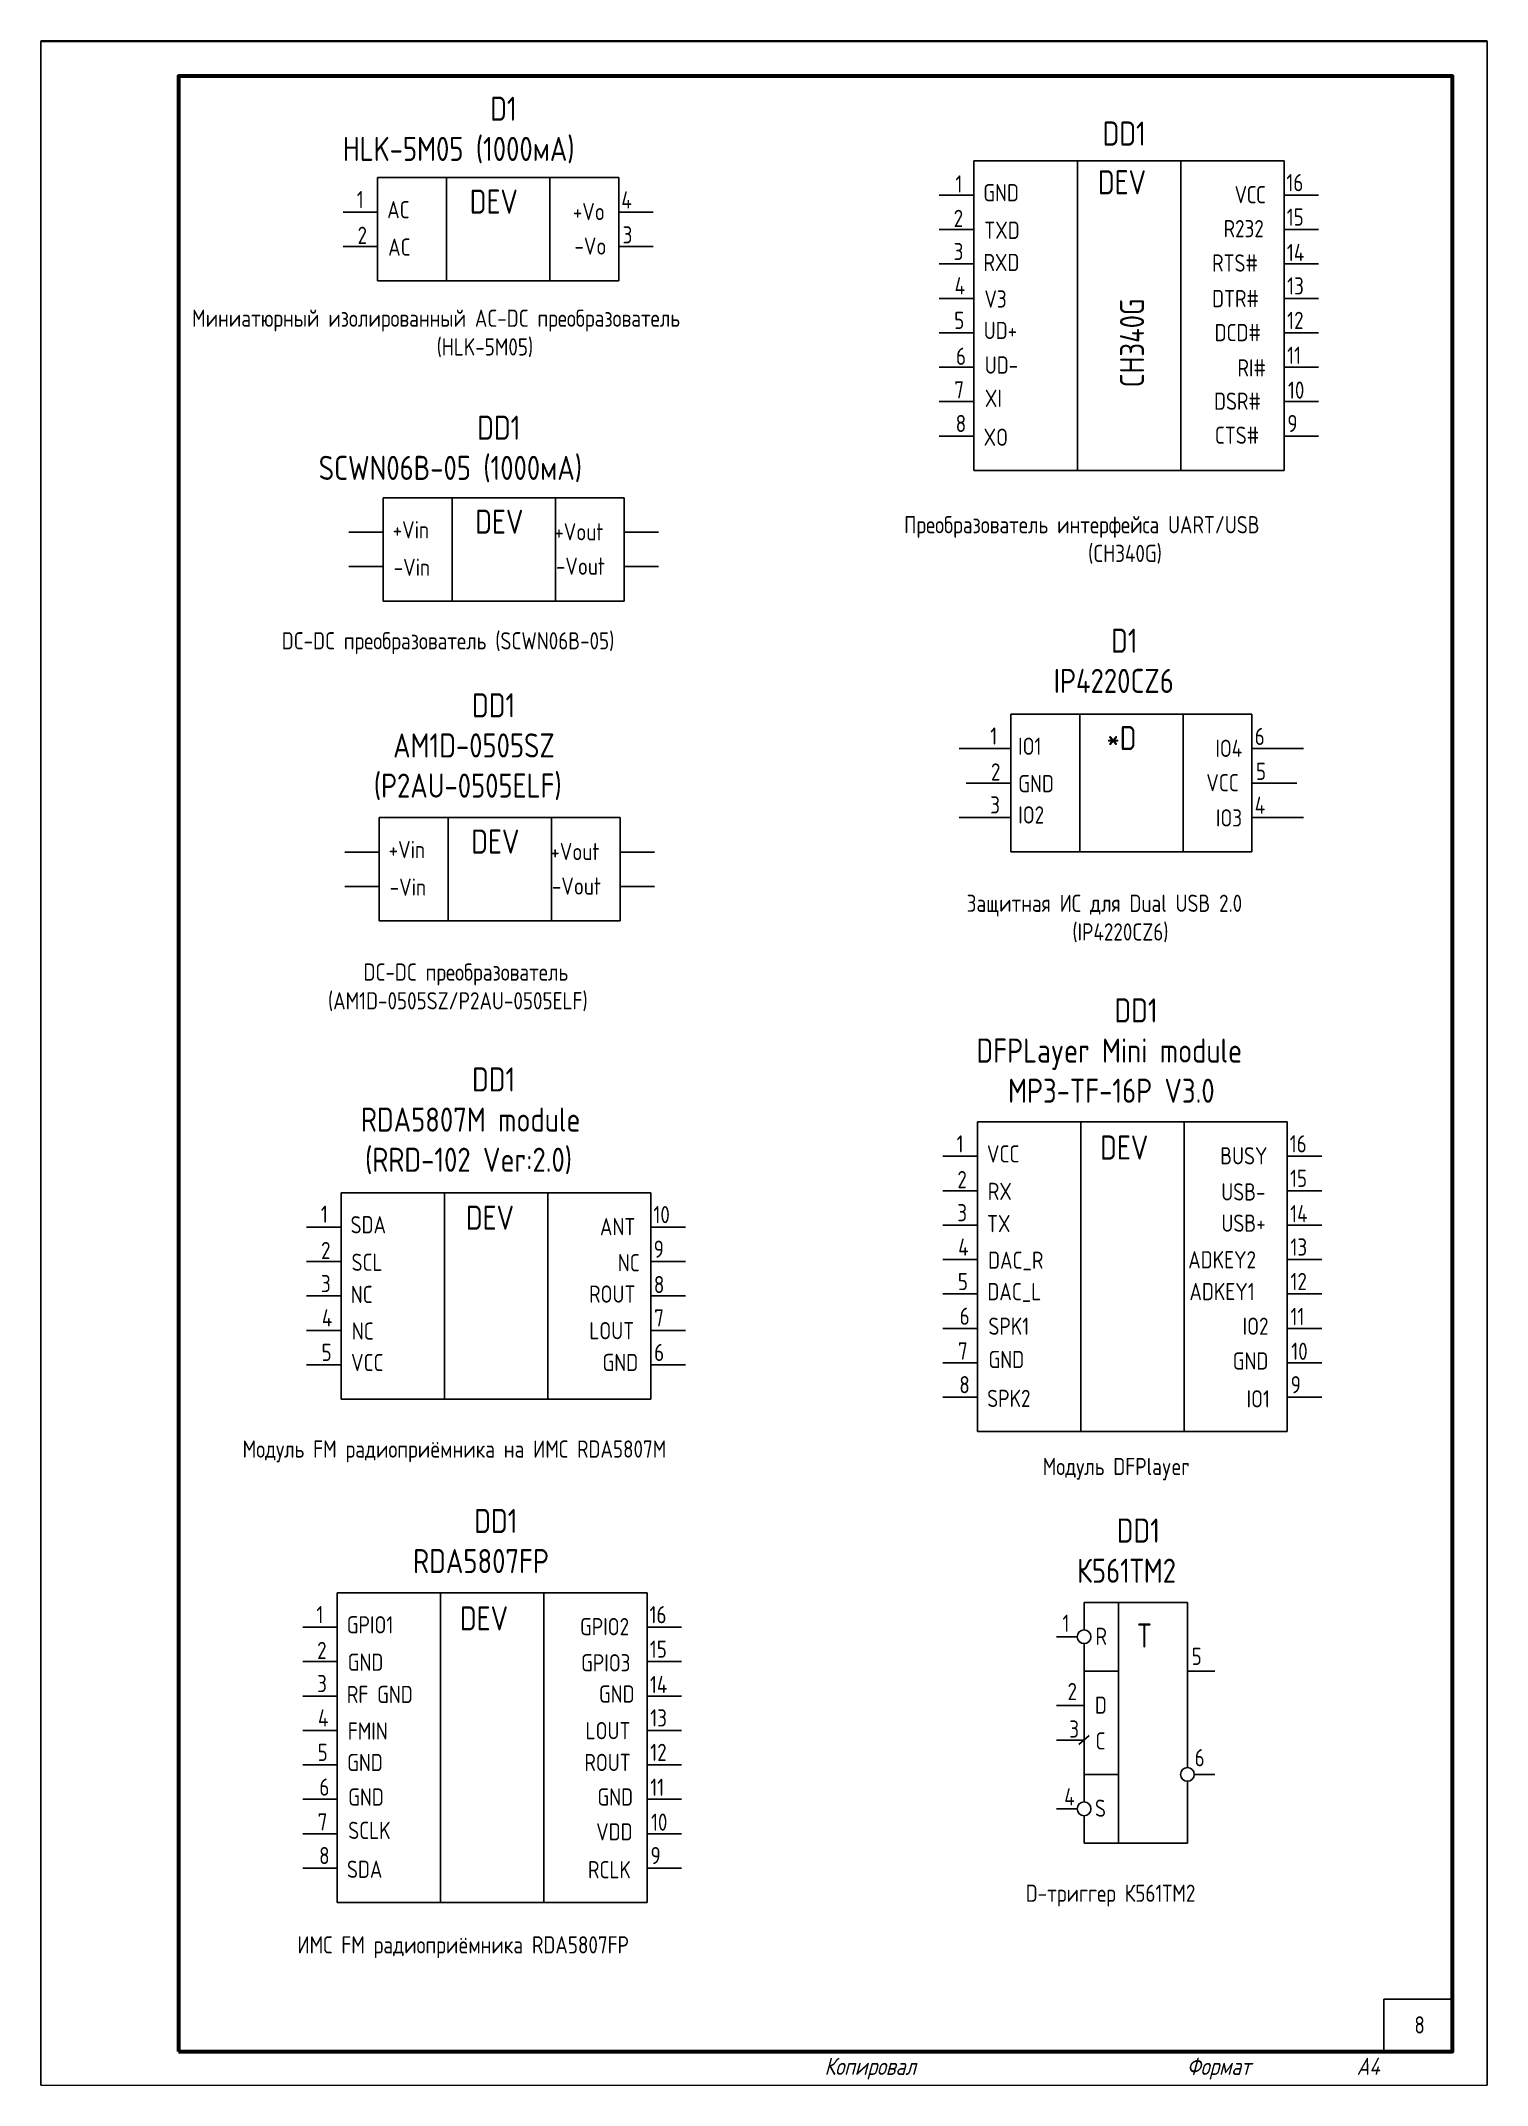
# Paper-space layout '9' of a CAD drawing. Header units: millimetres. Extents: x 0 to 210, y 0 to 297.
# The model-space entities are those that its viewports show. They can reach past a viewport. Long polylines and large blocks are cut down to what shows.
import ezdxf

# ---------------------------------------------------------------- set-up
doc = ezdxf.new("R2010")
doc.units = ezdxf.units.MM
doc.header["$LTSCALE"] = 0.2
doc.styles.add('ГОСТ 2.304', font='CS_Gost2304.shx')

msp = doc.modelspace()

# ---------------------------------------------------------------- linework, layer by layer
at = {"linetype": 'Continuous', "lineweight": 60}
msp.add_line((1700, 292.02), (1700, 172.02), dxfattribs=at)
for p, q in [((1815.46, 279.72), (1815.46, 234.72)), ((1815.46, 279.72), (1830.46, 279.72)), ((1830.51, 279.72), (1830.51, 234.72)), ((1830.51, 279.72), (1845.51, 279.72)), ((1845.51, 279.72), (1845.51, 234.72)), ((1850.51, 279.72), (1845.51, 279.72)), ((1850.51, 279.72), (1860.51, 279.72)), ((1860.51, 279.72), (1860.51, 234.72)), ((1728.9, 277.26), (1728.9, 262.26)), ((1728.9, 277.26), (1763.9, 277.26)), ((1738.9, 277.26), (1738.9, 262.26)), ((1753.9, 277.26), (1753.9, 262.26)), ((1763.9, 262.26), (1763.9, 277.26)), ((1815.46, 274.72), (1810.46, 274.72)), ((1860.51, 274.72), (1865.51, 274.72)), ((1728.9, 272.26), (1723.9, 272.26)), ((1763.9, 272.26), (1768.9, 272.26)), ((1815.46, 269.72), (1810.46, 269.72)), ((1860.51, 269.72), (1865.51, 269.72)), ((1728.9, 267.26), (1723.9, 267.26)), ((1763.9, 267.26), (1768.9, 267.26)), ((1815.46, 264.72), (1810.46, 264.72)), ((1860.51, 264.72), (1865.51, 264.72)), ((1728.9, 262.26), (1763.9, 262.26)), ((1815.46, 259.72), (1810.46, 259.72)), ((1860.51, 259.72), (1865.51, 259.72)), ((1815.46, 254.72), (1810.46, 254.72)), ((1860.51, 254.72), (1865.51, 254.72)), ((1815.46, 249.72), (1810.46, 249.72)), ((1860.51, 249.72), (1865.51, 249.72)), ((1815.46, 244.72), (1810.46, 244.72)), ((1860.51, 244.72), (1865.51, 244.72)), ((1815.46, 239.72), (1810.46, 239.72)), ((1860.51, 239.72), (1865.51, 239.72)), ((1830.46, 234.72), (1815.46, 234.72)), ((1845.51, 234.72), (1830.51, 234.72)), ((1850.51, 234.72), (1845.51, 234.72)), ((1860.51, 234.72), (1850.51, 234.72)), ((1729.7, 230.75), (1729.7, 215.75)), ((1729.7, 230.75), (1764.7, 230.75)), ((1739.7, 230.75), (1739.7, 215.75)), ((1754.7, 230.75), (1754.7, 215.75)), ((1764.7, 215.75), (1764.7, 230.75)), ((1729.7, 225.75), (1724.7, 225.75)), ((1764.7, 225.75), (1769.7, 225.75)), ((1729.7, 220.75), (1724.7, 220.75)), ((1764.7, 220.75), (1769.7, 220.75)), ((1729.7, 215.75), (1764.7, 215.75)), ((1820.86, 199.31), (1820.86, 179.31)), ((1820.86, 199.31), (1855.86, 199.31)), ((1830.86, 199.31), (1830.86, 179.31)), ((1845.86, 199.31), (1845.86, 179.31)), ((1855.86, 179.31), (1855.86, 199.31)), ((1820.86, 194.31), (1813.36, 194.31)), ((1855.86, 194.31), (1863.36, 194.31)), ((1820.86, 189.31), (1814.36, 189.31)), ((1855.86, 189.31), (1862.36, 189.31)), ((1729.12, 184.28), (1729.12, 169.28)), ((1729.12, 184.28), (1764.12, 184.28)), ((1739.12, 184.28), (1739.12, 169.28)), ((1754.12, 184.28), (1754.12, 169.28)), ((1764.12, 169.28), (1764.12, 184.28)), ((1820.86, 184.31), (1813.36, 184.31)), ((1855.86, 184.31), (1863.36, 184.31)), ((1729.12, 179.28), (1724.12, 179.28)), ((1764.12, 179.28), (1769.12, 179.28)), ((1820.86, 179.31), (1855.86, 179.31)), ((1729.12, 174.28), (1724.12, 174.28)), ((1764.12, 174.28), (1769.12, 174.28)), ((1729.12, 169.28), (1764.12, 169.28)), ((1815.99, 140.07), (1815.99, 95.07)), ((1815.99, 140.07), (1830.99, 140.07)), ((1845.99, 140.07), (1830.99, 140.07)), ((1830.99, 140.07), (1830.99, 95.07)), ((1845.99, 140.07), (1845.99, 95.07)), ((1845.99, 140.07), (1860.99, 140.07)), ((1860.99, 140.07), (1860.99, 95.07)), ((1815.99, 135.07), (1810.99, 135.07)), ((1860.99, 135.07), (1865.99, 135.07)), ((1723.59, 129.78), (1723.59, 99.78)), ((1723.59, 129.78), (1738.59, 129.78)), ((1753.59, 129.78), (1738.59, 129.78)), ((1738.59, 129.78), (1738.59, 99.78)), ((1753.59, 129.78), (1753.59, 99.78)), ((1753.59, 129.78), (1768.59, 129.78)), ((1768.59, 129.78), (1768.59, 99.78)), ((1815.99, 130.07), (1810.99, 130.07)), ((1860.99, 130.07), (1865.99, 130.07)), ((1723.59, 124.78), (1718.59, 124.78)), ((1768.59, 124.78), (1773.59, 124.78)), ((1815.99, 125.07), (1810.99, 125.07)), ((1860.99, 125.07), (1865.99, 125.07)), ((1723.59, 119.78), (1718.59, 119.78)), ((1768.59, 119.78), (1773.59, 119.78)), ((1815.99, 120.07), (1810.99, 120.07)), ((1860.99, 120.07), (1865.99, 120.07)), ((1723.59, 114.78), (1718.59, 114.78)), ((1768.59, 114.78), (1773.59, 114.78)), ((1815.99, 115.07), (1810.99, 115.07)), ((1860.99, 115.07), (1865.99, 115.07)), ((1815.99, 110.07), (1810.99, 110.07)), ((1860.99, 110.07), (1865.99, 110.07)), ((1723.59, 109.78), (1718.59, 109.78)), ((1768.59, 109.78), (1773.59, 109.78)), ((1723.59, 104.78), (1718.59, 104.78)), ((1768.59, 104.78), (1773.59, 104.78)), ((1815.99, 105.07), (1810.99, 105.07)), ((1860.99, 105.07), (1865.99, 105.07)), ((1723.59, 99.78), (1738.59, 99.78)), ((1738.59, 99.78), (1753.59, 99.78)), ((1753.59, 99.78), (1768.59, 99.78)), ((1815.99, 100.07), (1810.99, 100.07)), ((1860.99, 100.07), (1865.99, 100.07)), ((1815.99, 95.07), (1830.99, 95.07)), ((1830.99, 95.07), (1845.99, 95.07)), ((1845.99, 95.07), (1860.99, 95.07)), ((1723.03, 71.66), (1723.03, 26.66)), ((1723.03, 71.66), (1738.03, 71.66)), ((1753.03, 71.66), (1738.03, 71.66)), ((1738.03, 71.66), (1738.03, 26.66)), ((1753.03, 71.66), (1753.03, 26.66)), ((1753.03, 71.66), (1768.03, 71.66)), ((1768.03, 71.66), (1768.03, 26.66)), ((1831.48, 70.27), (1836.48, 70.27)), ((1831.48, 70.27), (1831.48, 66.27)), ((1836.48, 70.27), (1836.48, 35.27)), ((1836.48, 70.27), (1841.48, 70.27)), ((1841.48, 70.27), (1846.48, 70.27)), ((1846.48, 70.27), (1846.48, 46.27)), ((1723.03, 66.66), (1718.03, 66.66)), ((1768.03, 66.66), (1773.03, 66.66)), ((1830.48, 65.27), (1827.48, 65.27)), ((1831.48, 64.27), (1831.48, 60.27)), ((1723.03, 61.66), (1718.03, 61.66)), ((1768.03, 61.66), (1773.03, 61.66)), ((1831.48, 60.27), (1836.48, 60.27)), ((1831.48, 60.27), (1831.48, 55.27)), ((1846.48, 60.27), (1850.48, 60.27)), ((1723.03, 56.66), (1718.03, 56.66)), ((1768.03, 56.66), (1773.03, 56.66)), ((1831.48, 55.27), (1827.48, 55.27)), ((1831.48, 55.27), (1831.48, 50.27)), ((1723.03, 51.66), (1718.03, 51.66)), ((1768.03, 51.66), (1773.03, 51.66)), ((1830.71, 49.62), (1832.24, 50.91)), ((1831.48, 50.27), (1827.48, 50.27)), ((1831.48, 50.27), (1831.48, 45.27)), ((1723.03, 46.66), (1718.03, 46.66)), ((1768.03, 46.66), (1773.03, 46.66)), ((1831.48, 45.27), (1836.48, 45.27)), ((1831.48, 45.27), (1831.48, 41.27)), ((1847.48, 45.27), (1850.48, 45.27)), ((1723.03, 41.66), (1718.03, 41.66)), ((1768.03, 41.66), (1773.03, 41.66)), ((1846.48, 44.27), (1846.48, 35.27)), ((1830.48, 40.27), (1827.48, 40.27)), ((1831.48, 39.27), (1831.48, 35.27)), ((1723.03, 36.66), (1718.03, 36.66)), ((1768.03, 36.66), (1773.03, 36.66)), ((1831.48, 35.27), (1836.48, 35.27)), ((1836.48, 35.27), (1846.48, 35.27)), ((1723.03, 31.66), (1718.03, 31.66)), ((1768.03, 31.66), (1773.03, 31.66)), ((1723.03, 26.66), (1738.03, 26.66)), ((1738.03, 26.66), (1753.03, 26.66)), ((1753.03, 26.66), (1768.03, 26.66))]:
    msp.add_line(p, q)
at = {"linetype": 'Continuous', "lineweight": 25}
for points in [[(1470, 0.02), (1680, 0.02), (1680, 297.02), (1470, 297.02), (1470, 0.02)], [(1680, 0.02), (1890, 0.02), (1890, 297.02), (1680, 297.02), (1680, 0.02)], [(1890, 0.02), (2100, 0.02), (2100, 297.02), (1890, 297.02), (1890, 0.02)]]:
    msp.add_lwpolyline(points, dxfattribs=at)
at = {"linetype": 'Continuous', "lineweight": 60}
msp.add_lwpolyline([(1700, 5.02), (1885, 5.02), (1885, 292.02), (1700, 292.02), (1700, 5.02)], dxfattribs=at)
msp.add_lwpolyline([(1875, 12.63), (1885, 12.63), (1885, 5.13), (1875, 5.13)], close=True)
at = {"linetype": 'Continuous', "lineweight": 50, "ltscale": 0.5, "flags": 128}
msp.add_lwpolyline([(1700, 5.02), (1885, 5.02)], dxfattribs=at)
for centre in [(1831.48, 65.27), (1846.48, 45.27), (1831.48, 40.27)]:
    msp.add_circle(centre, 1)

# ---------------------------------------------------------------- texts
at = {"style": 'ГОСТ 2.304'}
for s, height, p in [('DD1', 3.5, (1834.17, 281.92)), ('1', 2.5, (1812.79, 275.09)), ('GND', 2.5, (1816.84, 273.82)), ('DEV', 3.5, (1833.49, 274.84)), ('16', 2.5, (1860.86, 275.29)), ('1', 2.5, (1725.88, 272.83)), ('AC', 2.5, (1730.28, 271.36)), ('DEV', 3.5, (1742.27, 272.03)), ('+Vo', 2.5, (1757.24, 271.08)), ('4', 2.5, (1764.29, 272.78)), ('VСС', 2.5, (1853.33, 273.54)), ('2', 2.5, (1812.55, 270.09)), ('TXD', 2.5, (1816.99, 268.37)), ('R232', 2.5, (1851.74, 268.6)), ('15', 2.5, (1860.9, 270.28)), ('2', 2.5, (1725.98, 267.63)), ('AC', 2.5, (1730.42, 265.92)), ('-Vo', 2.5, (1757.47, 266.07)), ('3', 2.5, (1764.47, 267.7)), ('3', 2.5, (1812.54, 265.28)), ('14', 2.5, (1860.93, 265.13)), ('RXD', 2.5, (1816.87, 263.69)), ('RTS#', 2.5, (1850.07, 263.61)), ('4', 2.5, (1812.68, 260.28)), ('13', 2.5, (1860.97, 260.28)), ('V3', 2.5, (1817.01, 258.38)), ('DTR#', 2.5, (1850.07, 258.44)), ('5', 2.5, (1812.62, 255.27)), ('UD+', 2.5, (1816.91, 253.81)), ('DCD#', 2.5, (1850.43, 253.5)), ('12', 2.5, (1860.97, 255.27)), ('6', 2.5, (1812.88, 250.06)), ('11', 2.5, (1860.97, 250.2)), ('UD-', 2.5, (1817.06, 248.78)), ('RI#', 2.5, (1853.76, 248.37)), ('7', 2.5, (1812.63, 245.19)), ('10', 2.5, (1861.08, 245.14)), ('XI', 2.5, (1817.07, 243.95)), ('DSR#', 2.5, (1850.35, 243.53)), ('8', 2.5, (1812.83, 240.29)), ('XO', 2.5, (1816.88, 238.3)), ('CTS#', 2.5, (1850.47, 238.59)), ('9', 2.5, (1861, 240.29)), ('DEV', 3.5, (1743.07, 225.52)), ('+Vin', 2.5, (1731.08, 224.85)), ('+Vout', 2.5, (1754.55, 224.56)), ('-Vin', 2.5, (1731.23, 219.4)), ('-Vout', 2.5, (1754.78, 219.56)), ('1', 2.5, (1817.85, 194.88)), ('*D', 3.5, (1834.74, 194.09)), ('6', 2.5, (1856.26, 194.83)), ('IO1', 2.5, (1821.9, 193.4)), ('IO4', 2.5, (1850.54, 193.1)), ('2', 2.5, (1817.95, 189.67)), ('GND', 2.5, (1821.92, 187.97)), ('VCC', 2.5, (1849.23, 188.11)), ('5', 2.5, (1856.44, 189.75)), ('3', 2.5, (1817.85, 184.88)), ('4', 2.5, (1856.26, 184.83)), ('IO2', 2.5, (1821.92, 183.42)), ('IO3', 2.5, (1850.62, 182.99)), ('DEV', 3.5, (1742.49, 179.05)), ('+Vin', 2.5, (1730.5, 178.38)), ('+Vout', 2.5, (1753.98, 178.1)), ('-Vin', 2.5, (1730.65, 172.94)), ('-Vout', 2.5, (1754.2, 173.09)), ('1', 2.5, (1812.97, 135.64)), ('VCC', 2.5, (1817.37, 134.17)), ('DEV', 3.5, (1833.81, 134.6)), ('16', 2.5, (1861.34, 135.64)), ('BUSY', 2.5, (1851.25, 133.9)), ('2', 2.5, (1813.08, 130.44)), ('RX', 2.5, (1817.51, 128.73)), ('USB-', 2.5, (1851.4, 128.65)), ('15', 2.5, (1861.39, 130.63)), ('1', 2.5, (1720.66, 125.41)), ('DEV', 3.5, (1741.71, 124.4)), ('10', 2.5, (1768.94, 125.35)), ('3', 2.5, (1813.07, 125.63)), ('14', 2.5, (1861.41, 125.49)), ('SDA', 2.5, (1724.97, 123.88)), ('ANT', 2.5, (1761.18, 123.6)), ('TX', 2.5, (1817.39, 124.05)), ('USB+', 2.5, (1851.42, 124.11)), ('2', 2.5, (1720.68, 120.14)), ('9', 2.5, (1768.98, 120.34)), ('4', 2.5, (1813.2, 120.63)), ('13', 2.5, (1861.45, 120.64)), ('SCL', 2.5, (1725.11, 118.43)), ('NC', 2.5, (1763.77, 118.36)), ('DAC_R', 2.5, (1817.54, 118.73)), ('ADKEY2', 2.5, (1846.6, 118.79)), ('3', 2.5, (1720.67, 115.33)), ('NC', 2.5, (1724.99, 113.75)), ('ROUT', 2.5, (1759.6, 113.81)), ('8', 2.5, (1769.01, 115.19)), ('5', 2.5, (1813.15, 115.63)), ('DAC_L', 2.5, (1817.44, 114.16)), ('ADKEY1', 2.5, (1846.78, 114.17)), ('12', 2.5, (1861.45, 115.63)), ('6', 2.5, (1813.41, 110.59)), ('11', 2.5, (1861.45, 110.56)), ('4', 2.5, (1720.8, 110.34)), ('NC', 2.5, (1725.14, 108.43)), ('LOUT', 2.5, (1759.63, 108.49)), ('7', 2.5, (1769.05, 110.34)), ('SPK1', 2.5, (1817.59, 109.14)), ('IO2', 2.5, (1854.5, 109.14)), ('5', 2.5, (1720.75, 105.33)), ('6', 2.5, (1769.05, 105.33)), ('7', 2.5, (1813.16, 105.54)), ('10', 2.5, (1861.56, 105.5)), ('VCC', 2.5, (1725.04, 103.86)), ('GND', 2.5, (1761.55, 103.87)), ('GND', 2.5, (1817.6, 104.3)), ('GND', 2.5, (1853.06, 104.09)), ('8', 2.5, (1813.36, 100.64)), ('SPK2', 2.5, (1817.41, 98.65)), ('IO1', 2.5, (1855.07, 98.59)), ('9', 2.5, (1861.48, 100.64)), ('1', 2.5, (1720.01, 67.23)), ('DEV', 3.5, (1740.85, 66.19)), ('16', 2.5, (1768.38, 67.23)), ('1', 2.5, (1828.35, 65.99)), ('GPIO1', 2.5, (1724.41, 65.76)), ('GPIO2', 2.5, (1758.28, 65.49)), ('R', 2.5, (1833.14, 64.09)), ('T', 3.5, (1839.12, 63.7)), ('2', 2.5, (1720.11, 62.03)), ('GND', 2.5, (1724.55, 60.32)), ('GPIO3', 2.5, (1758.44, 60.24)), ('15', 2.5, (1768.42, 62.22)), ('5', 2.5, (1847.09, 61.17)), ('3', 2.5, (1720.11, 57.22)), ('14', 2.5, (1768.44, 57.08)), ('RF GND', 2.5, (1724.43, 55.64)), ('GND', 2.5, (1761.03, 55.7)), ('2', 2.5, (1829.07, 56.06)), ('D', 2.5, (1833.05, 54.08)), ('4', 2.5, (1720.24, 52.22)), ('13', 2.5, (1768.48, 52.23)), ('FMIN', 2.5, (1724.57, 50.32)), ('LOUT', 2.5, (1759.09, 50.38)), ('3', 2.5, (1829.33, 50.61)), ('C', 2.5, (1833.13, 48.89)), ('5', 2.5, (1720.18, 47.22)), ('GND', 2.5, (1724.47, 45.75)), ('ROUT', 2.5, (1758.92, 45.76)), ('12', 2.5, (1768.48, 47.22)), ('6', 2.5, (1847.53, 46.45)), ('6', 2.5, (1720.44, 42.18)), ('11', 2.5, (1768.49, 42.15)), ('GND', 2.5, (1724.62, 40.73)), ('GND', 2.5, (1760.81, 40.74)), ('4', 2.5, (1828.6, 40.76)), ('S', 2.5, (1833.06, 39.11)), ('7', 2.5, (1720.19, 37.13)), ('10', 2.5, (1768.59, 37.09)), ('SCLK', 2.5, (1724.63, 35.89)), ('VDD', 2.5, (1760.63, 35.68)), ('8', 2.5, (1720.4, 32.23)), ('SDA', 2.5, (1724.44, 30.24)), ('RCLK', 2.5, (1759.44, 30.18)), ('9', 2.5, (1768.52, 32.23))]:
    msp.add_text(s, height=height, dxfattribs=at).set_placement(p)
msp.add_text('CH340G', height=3.5, rotation=90, dxfattribs=at).set_placement((1840.19, 246.8))
at = {"char_height": 3.5, "attachment_point": 1, "style": 'ГОСТ 2.304'}
for s, width, insert in [('\\pi21.39;D1\\P\\pi0;HLK-5M05 (1000мА)', 46.6308, (1723.85, 289.02)), ('\\pi23.012;DD1\\P\\pi0;SCWN06B-05 (1000мА)', 52.8497, (1720.34, 242.68)), ('\\pi8.3305;D1\\P\\pi0;IP4220CZ6', 20.5111, (1827.07, 211.73)), ('\\pi21.404;DD1\\P\\pi9.9414;AM1D-0505SZ\\P\\pi7.1372;(P2AU-0505ELF)', 49.6328, (1721.2, 202.35)), ('\\pi28.415;DD1\\P\\pi8.377;DFPLayer Mini module\\P\\pi12.971;MP3-TF-16P V3.0', 63.6541, (1807.47, 158.02)), ('\\pi28.415;DD1\\P\\pi12.271;RDA5807M module\\P\\pi12.879;(RRD-102 Ver:2.0)', 63.6541, (1714.19, 147.99)), ('\\pi28.415;DD1\\P\\pi19.533;RDA5807FP', 63.6541, (1714.51, 83.85)), ('\\pi15.905;DD1\\P\\pi10.138;К561ТМ2', 38.6351, (1820.32, 82.45))]:
    msp.add_mtext_dynamic_manual_height_columns(s, width=width, gutter_width=25, heights=[0], dxfattribs=dict(at, insert=insert))
at = {"char_height": 2.5, "attachment_point": 4, "style": 'ГОСТ 2.304'}
for s, insert, width in [('\\pi1.9375;Миниатюрный изолированный AC-DC преобразователь\\P\\pi37.466;(HLK-5M05)', (1700, 254.63), 92.5), ('\\pi12.844;Преобразователь интерфейса UART/USB\\P\\pi39.56;(CH340G)', (1792.5, 224.63), 92.5), ('\\pi14.967;DC-DC преобразователь (SCWN06B-05)', (1700, 209.63), 92.5), ('\\pi21.933;Защитная ИС для Dual USB 2.0 \\P\\pi37.278;(IP4220CZ6)', (1792.5, 169.63), 92.5), ('\\pi26.844;DC-DC преобразователь \\P\\pi21.685;(AM1D-0505SZ/P2AU-0505ELF)', (1700, 159.63), 92.5), ('\\pi9.2812;Модуль FM радиоприёмника на ИМС RDA5807M', (1700, 92.2), 92.5), ('\\pi32.969;Модуль DFPlayer', (1792.5, 89.63), 92.5), ('\\pi30.506;D-триггер К561ТМ2', (1792.5, 27.67), 92.5), ('\\pi17.25;ИМС FM радиоприёмника RDA5807FP', (1700, 20.17), 92.5), ('\\pi4.4375;8', (1875, 8.88), 10), ('{\\Q15;Копировал}', (1793.79, 2.52), 41.2143), ('{\\Q15;Формат            А4}', (1846.39, 2.52), 38.6068)]:
    msp.add_mtext(s, dxfattribs=dict(at, insert=insert, width=width))

psp = doc.layouts.new('9')

# ---------------------------------------------------------------- viewports
at = {"layer": '0'}
psp.add_viewport(center=(105, 148.5), size=(210, 297), view_center_point=(1785, 148.63), view_height=297, dxfattribs=at)

doc.saveas('drawing.dxf')
